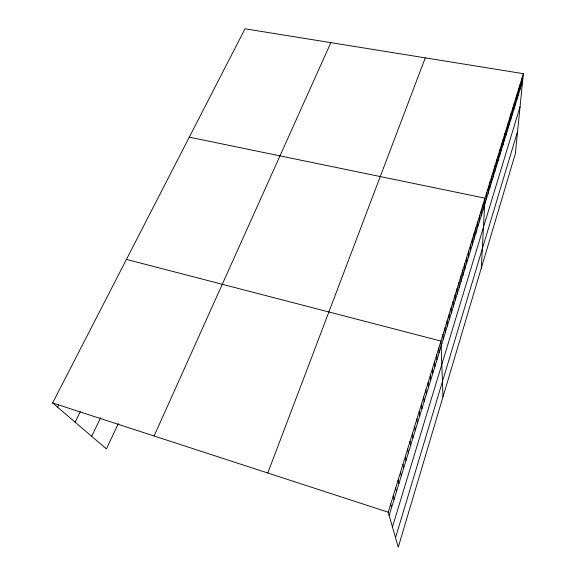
<?xml version="1.0" encoding="UTF-8"?>
<svg xmlns="http://www.w3.org/2000/svg" width="576" height="576" viewBox="0 0 576 576"><rect width="100%" height="100%" fill="white"/><g stroke="black" fill="none" stroke-linecap="round" stroke-linejoin="round"><path stroke-width="0.86" d="M457.128 294.142L457.142 288.526M459.058 287.856L459.101 282.182M460.98 281.614L461.038 275.89M462.881 275.422L462.967 269.64M464.767 269.273L464.875 263.441M466.646 263.174L466.776 257.285M468.504 257.112L468.655 251.172M470.354 251.1L470.527 245.11M472.19 245.131L472.385 239.09M474.012 239.206L474.228 233.114M475.819 233.316L476.057 227.182M477.612 227.477L477.871 221.292M479.39 221.681L479.671 215.446M481.162 215.921L481.464 209.642M482.918 210.204L483.235 203.882M481.291 268.114L484.999 198.166L189.295 137.16M486.374 198.958L486.727 192.557M488.074 193.435L488.448 186.984M489.758 187.942L490.154 181.454M491.436 182.491L491.846 175.968M493.099 177.084L493.524 170.51M494.748 171.706L495.194 165.096M496.39 166.363L496.85 159.718M498.017 161.064L498.499 154.382M499.637 155.794L500.134 149.076M501.242 150.566L501.761 143.806M502.841 145.368L503.374 138.578M504.425 140.206L504.972 133.38M506.002 135.079L506.563 128.218M507.564 129.989L508.147 123.091M509.119 124.927L509.717 118.001M510.667 119.909L511.272 112.946M512.201 114.912L512.82 107.921M513.72 109.958L514.361 102.931M515.239 105.026L515.887 97.978M516.737 100.138L517.406 93.053M518.234 95.27L518.911 88.157M519.718 90.446L520.409 83.297M521.194 85.644L521.899 78.473M523.375 73.678L515.376 153.554L398.261 547.2L388.188 512.208L523.375 73.678L245.016 28.8L52.625 402.955L106.394 448.891L118.332 423.619M395.532 537.732L517.594 131.386M392.443 526.99L520.063 106.747M389.124 515.462L522.655 80.878M267.782 473.004L425.29 57.859M154.102 435.996L330.854 42.638M91.656 436.298L100.613 417.766M75.11 422.165L80.302 411.71M57.542 407.16L58.68 404.935M126.432 259.416L440.95 341.057L443.002 396.828M52.625 402.955L388.188 512.208M390.694 504.065L391.594 507.42M393.185 495.994L394.049 499.442M395.654 487.987L396.475 491.537M398.102 480.053L398.887 483.689M400.529 472.183L401.278 475.913M402.934 464.378L403.646 468.202M405.317 456.638L405.994 460.548M407.686 448.963L408.326 452.959M410.026 441.353L410.638 445.435M412.358 433.807L412.934 437.969M414.662 426.319L415.21 430.567M416.952 418.896L417.463 423.223M419.22 411.53L419.702 415.937M421.474 404.23L421.927 408.715M423.706 396.979L424.13 401.544M425.923 389.794L426.312 394.43M428.119 382.666L428.479 387.374M430.301 375.595L430.632 380.376M432.468 368.575L432.763 373.428M434.614 361.613L434.88 366.538M436.738 354.708L436.982 359.698M438.854 347.854L439.07 352.915M443.03 334.31L443.189 339.502M445.09 327.622L445.226 332.878M447.142 320.976L447.25 326.297M449.172 314.388L449.251 319.766M451.188 307.85L451.246 313.286M453.19 301.356L453.218 306.857M455.17 294.919L455.184 300.478"/></g></svg>
